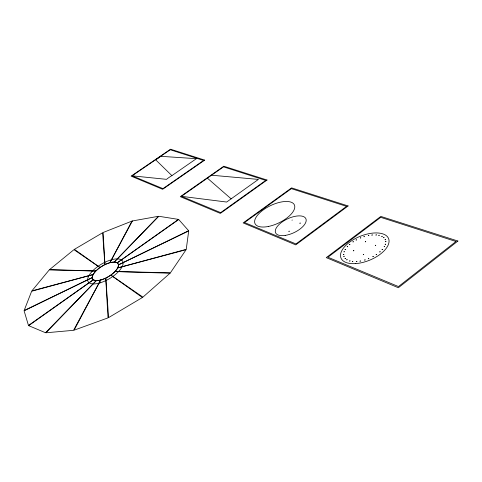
<?xml version="1.0" encoding="UTF-8"?>
<svg xmlns="http://www.w3.org/2000/svg" width="482" height="482" viewBox="0 0 482 482"><rect width="100%" height="100%" fill="white"/><g stroke="black" fill="none" stroke-linecap="round" stroke-linejoin="round"><path stroke-width="0.72" d="M365.133 259.937L364.747 260.117M364.657 259.997L365.091 259.816M384.154 246.591L384.594 246.416M384.636 246.531L384.202 246.7M376.123 254.629L376.556 254.454M376.605 254.562L376.177 254.743M372.851 256.593L373.291 256.418M373.327 256.538L372.899 256.701M360.464 261.051L360.048 261.22M359.994 261.105L360.428 260.931M356.915 261.503L356.541 261.654M356.463 261.533L356.885 261.352M346.685 259.816L347.094 259.641M347.142 259.768L346.745 259.937M345.016 258.497L345.425 258.322M345.474 258.43L345.088 258.617M380.178 251.839L379.798 251.99M385.492 241.596L385.913 241.428M385.962 241.548L385.54 241.711M382.033 249.549L382.473 249.381M382.491 249.531L382.093 249.67M385.034 239.699L385.455 239.524M385.498 239.65L385.106 239.813M379.72 251.863L380.159 251.694M375.279 245.398L375.701 245.23M368.362 258.689L368.79 258.521M375.731 245.374L375.351 245.519M368.826 258.647L368.405 258.81M363.265 254.574L363.687 254.406M363.723 254.532L363.332 254.701M365.718 241.705L365.35 241.85M365.278 241.729L365.681 241.554M352.378 261.479L352.8 261.31M352.836 261.443L352.42 261.599M349.564 260.985L349.986 260.816M350.022 260.943L349.631 261.111M353.408 250.748L353.812 250.574M353.86 250.706L353.475 250.869M343.895 254.424L343.509 254.586M349.456 244.464L349.854 244.296M349.902 244.422L349.534 244.585M343.75 256.394L344.154 256.219M344.184 256.376L343.829 256.52M347.185 246.682L347.582 246.513M347.624 246.639L347.275 246.802M343.449 254.466L343.847 254.297M385.154 244.29L385.582 244.127M385.618 244.26L385.22 244.416M384.034 237.632L383.636 237.795M383.576 237.668L383.997 237.506M381.768 236.439L382.178 236.27M382.208 236.421L381.834 236.56M371.869 235.041L372.273 234.879M372.315 235.005L371.917 235.162M368.423 235.523L368.826 235.355M368.869 235.487L368.507 235.644M356.078 239.952L356.475 239.789M356.517 239.903L356.156 240.072M352.945 241.825L353.33 241.663M353.384 241.783L353.023 241.952M343.955 251.779L344.341 251.61M345.449 249.531L345.106 249.67M344.389 251.749L344.034 251.905M345.028 249.543L345.419 249.375M378.774 235.385L379.183 235.222M379.201 235.379L378.828 235.505M375.93 234.981L376.34 234.824M376.382 234.945L375.996 235.114M363.922 236.644L364.314 236.481M364.344 236.638L363.982 236.77M360.379 237.915L360.771 237.759M360.813 237.891L360.452 238.048M299.888 223.166L300.202 223.021M300.25 223.154L299.973 223.287M288.893 231.27L289.206 231.125M289.248 231.264L288.959 231.396M291.99 220.19L292.297 220.045M181.455 196.331L223.521 166.862L265.733 180.419L220.654 212.628L181.455 196.331L226.648 202.042L258.412 179.412L211.592 175.219M171.893 175.635L196.397 158.68L160.681 156.307A16.261 5.459 -28.4 0 1 155.632 159.759L171.893 175.635A17.912 6.609 -28 0 0 166.525 179.346L132.116 175.822L170.26 149.763L203.585 160.464L162.964 188.643L132.116 175.822M207.399 178.153L231.143 198.843M188.697 230.962L186.245 249.333L117.897 267.872L115.186 271.511L170.405 272.806L186.094 249.7L117.885 267.902L118.668 264.805L117.427 262.726L114.373 261.955L158.813 216.279L178.46 219.394L117.409 262.714L178.72 219.521L188.631 230.709L118.668 264.781L188.697 230.962M92.966 274.607L92.062 277.692L24.13 310.522L31.661 291.23L92.966 274.607M100.611 280.15L74.089 330.188L108.004 317.885L105.757 278.204L100.611 280.15M131.941 221.105L109.944 262.606L104.931 264.528L103.118 232.505L131.941 221.105M100.563 280.163L73.547 330.315L45.929 332.791L96.171 280.741L100.563 280.163M132.417 220.961L109.986 262.594L114.336 261.955L158.415 216.298L132.417 220.961M95.719 271.023L92.984 274.571L31.878 290.881L49.23 269.932L95.719 271.023M96.135 280.741L45.537 332.749L28.661 325.651L93.177 279.879L96.135 280.741M170.032 273.216L142.931 297.129L110.932 275.138L115.156 271.547L170.032 273.216M99.901 267.498L95.755 270.986L49.598 269.577L73.945 249.664L99.901 267.498M455.972 241.494L398.469 286.567L327.905 257.225L380.714 217.334L455.972 241.494M457.9 241.036L398.355 287.736L326.26 257.629L380.84 216.412L457.9 241.036M346.558 206.368L295.978 243.946L244.501 222.545L291.363 188.643L346.558 206.368M348.106 205.953L295.731 244.874L243.151 222.919L291.586 187.884L348.106 205.953M267.022 180.033L220.352 213.399L180.31 196.674L223.793 166.224L267.022 180.033M93.159 279.861L28.48 325.458L24.1 310.818L92.062 277.716L93.159 279.861M204.681 160.114L162.633 189.293L131.128 176.135L170.556 149.209L204.681 160.114M142.395 297.514L108.601 317.596L105.805 278.18L110.89 275.168L142.395 297.514M104.883 264.552L99.943 267.468L74.403 249.351L102.624 232.746L104.883 264.552M355.837 263.588A25.715 12.845 -22.3 0 0 388.793 239.199A25.715 12.845 -22.3 0 0 349.691 242.097A25.715 12.845 -22.3 0 0 355.837 263.588M285.169 235.415A16.707 7.622 -25.1 0 0 306.016 219.069A16.707 7.622 -25.1 0 0 281 222.817A16.707 7.622 -25.1 0 0 285.169 235.415M100.877 279.928A14.779 6.097 -30.9 0 0 118.241 264.142A14.779 6.097 -30.9 0 0 96.996 269.968A14.779 6.097 -30.9 0 0 100.877 279.928M100.28 282.795A20.081 8.29 -30.9 0 0 122.675 261.184A20.081 8.29 -30.9 0 0 93.237 270.282A20.081 8.29 -30.9 0 0 100.28 282.795M268.293 226.486A21.804 9.592 -25.6 0 0 294.406 204.928A21.804 9.592 -25.6 0 0 261.413 211.363A21.804 9.592 -25.6 0 0 268.293 226.486"/></g></svg>
